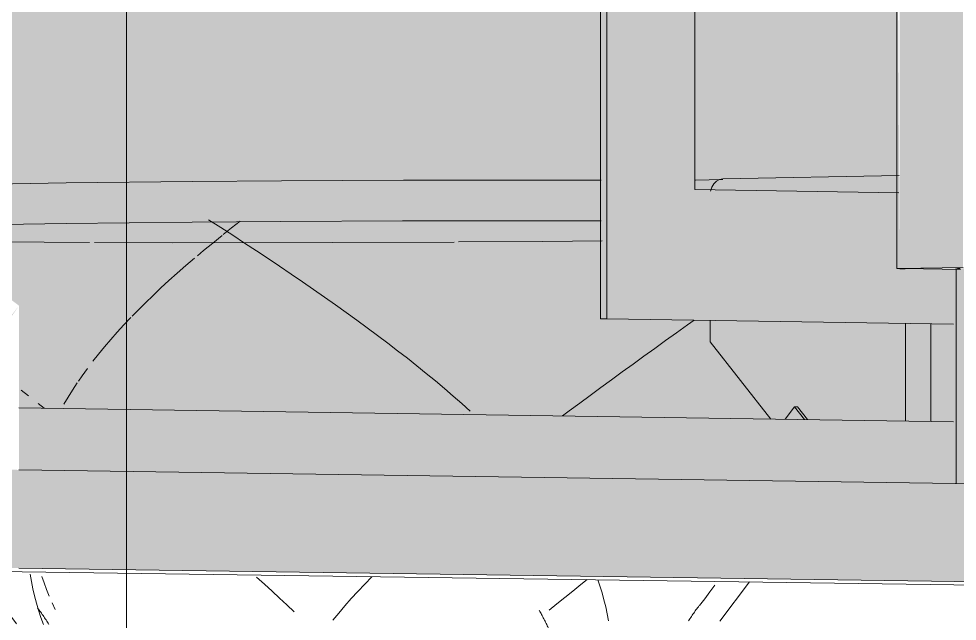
# Model space of a CAD drawing. Header units: inches. Extents: x 31156 to 31160, y -65 to 66.
# Drawn here: x 31157.67483 to 31157.68074, y 66.01947 to 66.02326 of the extents above; entities that cross this region are included whole.
import ezdxf

# ---------------------------------------------------------------- set-up
doc = ezdxf.new("R2010")
doc.units = ezdxf.units.IN
doc.header["$MEASUREMENT"] = 0
for name, color, linetype, lineweight in [('A-GLAZ-CURT', 52, 'Continuous', 9), ('A-WALL-PATT', 111, 'Continuous', 13), ('Q-SPCQ', 91, 'Continuous', 9)]:
    doc.layers.add(name, color=color, linetype=linetype, lineweight=lineweight)

# ---------------------------------------------------------------- blocks, each defined once
blk = doc.blocks.new('FP_36-Looking North West')
at = {"layer": 'Q-SPCQ'}
for p, q in [((-3322.5750736, 66.0195611), (-3322.5750786, 66.0195545)), ((-3322.5750686, 66.0195677), (-3322.5750736, 66.0195611)), ((-3322.5751125, 66.0195068), (-3322.5751173, 66.0194998)), ((-3322.5751078, 66.0195137), (-3322.5751125, 66.0195068)), ((-3322.575103, 66.0195206), (-3322.5751078, 66.0195137)), ((-3322.5750982, 66.0195275), (-3322.575103, 66.0195206)), ((-3322.5750934, 66.0195343), (-3322.5750982, 66.0195275)), ((-3322.5750885, 66.0195411), (-3322.5750934, 66.0195343)), ((-3322.5750836, 66.0195478), (-3322.5750885, 66.0195411)), ((-3322.5750786, 66.0195545), (-3322.5750836, 66.0195478)), ((-3322.5751312, 66.0194786), (-3322.5751357, 66.0194714)), ((-3322.5751266, 66.0194857), (-3322.5751312, 66.0194786)), ((-3322.5751219, 66.0194928), (-3322.5751266, 66.0194857)), ((-3322.5751173, 66.0194998), (-3322.5751219, 66.0194928))]:
    blk.add_line(p, q, dxfattribs=at)
blk = doc.blocks.new('FP_37-Looking North West')
at = {"layer": 'Q-SPCQ'}
for p, q in [((-3322.5792369, 66.0195526), (-3322.579232, 66.019546)), ((-3322.579232, 66.019546), (-3322.579227, 66.0195394)), ((-3322.579227, 66.0195394), (-3322.5792221, 66.0195328)), ((-3322.5792221, 66.0195328), (-3322.5792172, 66.0195261)), ((-3322.5792172, 66.0195261), (-3322.5792124, 66.0195194)), ((-3322.5792124, 66.0195194), (-3322.5792076, 66.0195126)), ((-3322.5792076, 66.0195126), (-3322.5792028, 66.0195058)), ((-3322.5792028, 66.0195058), (-3322.579198, 66.0194989)), ((-3322.576076, 66.0195385), (-3322.5760723, 66.0195318)), ((-3322.5760723, 66.0195318), (-3322.5760686, 66.0195251)), ((-3322.5760686, 66.0195251), (-3322.576065, 66.0195184)), ((-3322.576065, 66.0195184), (-3322.5760614, 66.0195116)), ((-3322.5760614, 66.0195116), (-3322.5760577, 66.0195048)), ((-3322.5760577, 66.0195048), (-3322.5760541, 66.0194979)), ((-3322.579198, 66.0194989), (-3322.5791933, 66.019492)), ((-3322.5791933, 66.019492), (-3322.5791886, 66.0194851)), ((-3322.5791886, 66.0194851), (-3322.579184, 66.0194781)), ((-3322.579184, 66.0194781), (-3322.5791794, 66.019471)), ((-3322.5791794, 66.019471), (-3322.5791748, 66.019464)), ((-3322.5791748, 66.019464), (-3322.5791703, 66.0194568)), ((-3322.5791703, 66.0194568), (-3322.5791658, 66.0194497)), ((-3322.5760541, 66.0194979), (-3322.5760505, 66.019491)), ((-3322.5760505, 66.019491), (-3322.576047, 66.019484)), ((-3322.576047, 66.019484), (-3322.5760434, 66.019477)), ((-3322.5760434, 66.019477), (-3322.5760398, 66.01947)), ((-3322.5760398, 66.01947), (-3322.5760363, 66.0194629)), ((-3322.5760363, 66.0194629), (-3322.5760328, 66.0194557)), ((-3322.5760328, 66.0194557), (-3322.5760292, 66.0194486)), ((-3322.5760292, 66.0194486), (-3322.5760257, 66.0194413)), ((-3322.5760257, 66.0194413), (-3322.5760222, 66.0194341)), ((-3322.5760222, 66.0194341), (-3322.5760187, 66.0194267)), ((-3322.5760187, 66.0194267), (-3322.5760151, 66.0194194)), ((-3322.5760151, 66.0194194), (-3322.5760116, 66.019412)), ((-3322.5760116, 66.019412), (-3322.5760081, 66.0194046)), ((-3322.5760081, 66.0194046), (-3322.5760046, 66.0193971)), ((-3322.5760046, 66.0193971), (-3322.5760011, 66.0193896)), ((-3322.5760011, 66.0193896), (-3322.5759976, 66.0193821)), ((-3322.5759976, 66.0193821), (-3322.5759941, 66.0193745)), ((-3322.5759941, 66.0193745), (-3322.5759906, 66.0193669)), ((-3322.5759906, 66.0193669), (-3322.5759871, 66.0193592)), ((-3322.5759871, 66.0193592), (-3322.5759836, 66.0193516)), ((-3322.5759836, 66.0193516), (-3322.5759801, 66.0193438)), ((-3322.5759801, 66.0193438), (-3322.5759766, 66.0193361)), ((-3322.5759766, 66.0193361), (-3322.575973, 66.0193283)), ((-3322.575973, 66.0193283), (-3322.5759695, 66.0193205)), ((-3322.5759695, 66.0193205), (-3322.575966, 66.0193126)), ((-3322.575966, 66.0193126), (-3322.5759624, 66.0193048)), ((-3322.5759624, 66.0193048), (-3322.5759589, 66.0192968)), ((-3322.5759589, 66.0192968), (-3322.5759553, 66.0192889)), ((-3322.5759553, 66.0192889), (-3322.5759517, 66.0192809)), ((-3322.5759517, 66.0192809), (-3322.5759481, 66.0192729)), ((-3322.5759481, 66.0192729), (-3322.5759445, 66.0192649)), ((-3322.5759445, 66.0192649), (-3322.5759409, 66.0192569)), ((-3322.5759409, 66.0192569), (-3322.5759373, 66.0192488)), ((-3322.5759373, 66.0192488), (-3322.5759337, 66.0192407)), ((-3322.5759337, 66.0192407), (-3322.57593, 66.0192325)), ((-3322.57593, 66.0192325), (-3322.5759263, 66.0192244)), ((-3322.5759263, 66.0192244), (-3322.5759226, 66.0192162)), ((-3322.5759226, 66.0192162), (-3322.5759189, 66.019208)), ((-3322.5759189, 66.019208), (-3322.5759152, 66.0191998)), ((-3322.5759152, 66.0191998), (-3322.5759115, 66.0191915)), ((-3322.5759115, 66.0191915), (-3322.5759077, 66.0191833)), ((-3322.5759077, 66.0191833), (-3322.5759039, 66.019175))]:
    blk.add_line(p, q, dxfattribs=at)
blk = doc.blocks.new('FP_38-Looking North West')
at = {"layer": 'Q-SPCQ'}
for p, q in [((-3322.5749688, 66.0196971), (-3322.5750005, 66.0196541)), ((-3322.5750005, 66.0196541), (-3322.5750331, 66.0196111)), ((-3322.5750331, 66.0196111), (-3322.5750666, 66.0195682))]:
    blk.add_line(p, q, dxfattribs=at)
blk = doc.blocks.new('FP_39-Looking North West')
at = {"layer": 'Q-SPCQ'}
for p, q in [((-3322.5779604, 66.0219883), (-3322.5780143, 66.0219465)), ((-3322.5780143, 66.0219465), (-3322.5780677, 66.0219043)), ((-3322.5780746, 66.0218988), (-3322.5781337, 66.0218513)), ((-3322.5781337, 66.0218513), (-3322.5781915, 66.0218038)), ((-3322.5782479, 66.0217566), (-3322.5783031, 66.0217094)), ((-3322.5781915, 66.0218038), (-3322.57823, 66.0217716)), ((-3322.5783031, 66.0217094), (-3322.5783568, 66.0216623)), ((-3322.5783568, 66.0216623), (-3322.5784092, 66.0216154)), ((-3322.5784092, 66.0216154), (-3322.5784602, 66.0215686)), ((-3322.5785097, 66.0215219), (-3322.5785579, 66.0214753)), ((-3322.5784602, 66.0215686), (-3322.5785097, 66.0215219)), ((-3322.5785579, 66.0214753), (-3322.5786045, 66.0214288)), ((-3322.5786045, 66.0214288), (-3322.5786405, 66.0213919)), ((-3322.5786933, 66.0213363), (-3322.5787355, 66.0212902)), ((-3322.5786497, 66.0213825), (-3322.5786933, 66.0213363)), ((-3322.5787355, 66.0212902), (-3322.5787761, 66.0212442)), ((-3322.5787761, 66.0212442), (-3322.5788152, 66.0211983)), ((-3322.5788152, 66.0211983), (-3322.5788527, 66.0211526)), ((-3322.5788527, 66.0211526), (-3322.5788887, 66.021107)), ((-3322.5789231, 66.0210615), (-3322.5789559, 66.0210161)), ((-3322.5789559, 66.0210161), (-3322.5789799, 66.0209813)), ((-3322.5793414, 66.0209245), (-3322.5792951, 66.0208883)), ((-3322.5790167, 66.0209257), (-3322.5790446, 66.0208807)), ((-3322.5789871, 66.0209708), (-3322.5790167, 66.0209257)), ((-3322.5790446, 66.0208807), (-3322.579071, 66.0208358)), ((-3322.579234, 66.0208408), (-3322.5791966, 66.0208119)), ((-3322.5792101, 66.0197522), (-3322.579196, 66.0197105)), ((-3322.5778574, 66.0197461), (-3322.577808, 66.0197024)), ((-3322.579196, 66.0197105), (-3322.5791805, 66.0196688)), ((-3322.577808, 66.0197024), (-3322.5777596, 66.0196588)), ((-3322.5758142, 66.0197004), (-3322.5758647, 66.0196599)), ((-3322.5757752, 66.0197315), (-3322.5758142, 66.0197004)), ((-3322.5791805, 66.0196688), (-3322.5791636, 66.0196272)), ((-3322.5777596, 66.0196588), (-3322.5777121, 66.0196154)), ((-3322.5759148, 66.0196195), (-3322.5759643, 66.0195794)), ((-3322.5758647, 66.0196599), (-3322.5759148, 66.0196195)), ((-3322.5791455, 66.0195858), (-3322.579126, 66.0195445)), ((-3322.5777121, 66.0196154), (-3322.5776657, 66.0195722)), ((-3322.5776657, 66.0195722), (-3322.5776203, 66.0195291)), ((-3322.5759643, 66.0195794), (-3322.5760134, 66.0195393))]:
    blk.add_line(p, q, dxfattribs=at)
blk = doc.blocks.new('FP_40-Looking North West')
at = {"layer": 'Q-SPCQ'}
for p, q in [((-3322.5781593, 66.0219986), (-3322.5780833, 66.0219495)), ((-3322.5780833, 66.0219495), (-3322.5780078, 66.0219004)), ((-3322.5780078, 66.0219004), (-3322.577933, 66.0218515)), ((-3322.577933, 66.0218515), (-3322.5778587, 66.0218026)), ((-3322.5778587, 66.0218026), (-3322.5777852, 66.0217537)), ((-3322.5777852, 66.0217537), (-3322.5777123, 66.021705)), ((-3322.5777123, 66.021705), (-3322.5776402, 66.0216563)), ((-3322.5776402, 66.0216563), (-3322.5775689, 66.0216077)), ((-3322.5775689, 66.0216077), (-3322.5774984, 66.0215591)), ((-3322.5774984, 66.0215591), (-3322.5774288, 66.0215107)), ((-3322.5774288, 66.0215107), (-3322.57736, 66.0214623)), ((-3322.57736, 66.0214623), (-3322.5772923, 66.0214139)), ((-3322.5772923, 66.0214139), (-3322.5772254, 66.0213657)), ((-3322.5772254, 66.0213657), (-3322.5771596, 66.0213176)), ((-3322.5751417, 66.0213364), (-3322.5752107, 66.0212867)), ((-3322.5751001, 66.0213664), (-3322.5751417, 66.0213364)), ((-3322.5771596, 66.0213176), (-3322.5770948, 66.0212695)), ((-3322.5752107, 66.0212867), (-3322.5752796, 66.021237)), ((-3322.5770948, 66.0212695), (-3322.5770311, 66.0212215)), ((-3322.5770311, 66.0212215), (-3322.5769685, 66.0211736)), ((-3322.5752796, 66.021237), (-3322.5753483, 66.0211875)), ((-3322.5769685, 66.0211736), (-3322.5769071, 66.0211258)), ((-3322.5753483, 66.0211875), (-3322.5754169, 66.021138)), ((-3322.5769071, 66.0211258), (-3322.5768468, 66.021078)), ((-3322.5754169, 66.021138), (-3322.5754851, 66.0210886)), ((-3322.5768468, 66.021078), (-3322.5767877, 66.0210304)), ((-3322.5755531, 66.0210394), (-3322.5756207, 66.0209902)), ((-3322.5754851, 66.0210886), (-3322.5755531, 66.0210394)), ((-3322.5767877, 66.0210304), (-3322.5767298, 66.0209828)), ((-3322.5767298, 66.0209828), (-3322.5766732, 66.0209354)), ((-3322.5756207, 66.0209902), (-3322.5756879, 66.0209411)), ((-3322.5766732, 66.0209354), (-3322.5766178, 66.020888)), ((-3322.5756879, 66.0209411), (-3322.5757548, 66.0208921)), ((-3322.5766178, 66.020888), (-3322.5765638, 66.0208407)), ((-3322.5757548, 66.0208921), (-3322.5758211, 66.0208432)), ((-3322.5765638, 66.0208407), (-3322.5765111, 66.0207935)), ((-3322.5758211, 66.0208432), (-3322.575887, 66.0207944)), ((-3322.575887, 66.0207944), (-3322.5759299, 66.0207625)), ((-3322.577132, 66.0197498), (-3322.5771762, 66.0197037)), ((-3322.5771762, 66.0197037), (-3322.5772191, 66.0196578)), ((-3322.5757078, 66.0197303), (-3322.5756947, 66.0196933)), ((-3322.5756947, 66.0196933), (-3322.5756806, 66.019649)), ((-3322.5749378, 66.0194696), (-3322.5747517, 66.0197167)), ((-3322.5772191, 66.0196578), (-3322.5772607, 66.019612)), ((-3322.5756806, 66.019649), (-3322.5756682, 66.0196048)), ((-3322.5773009, 66.0195664), (-3322.5773398, 66.0195209)), ((-3322.5772607, 66.019612), (-3322.5773009, 66.0195664)), ((-3322.5756682, 66.0196048), (-3322.5756574, 66.0195607)), ((-3322.5756574, 66.0195607), (-3322.5756482, 66.0195167)), ((-3322.5773398, 66.0195209), (-3322.5773773, 66.0194755)), ((-3322.5756482, 66.0195167), (-3322.5756406, 66.0194729))]:
    blk.add_line(p, q, dxfattribs=at)
blk = doc.blocks.new('FP_41-Looking North West')
at = {"layer": 'Q-SPCQ'}
for p, q in [((-3322.580455, 66.0209847), (-3322.5805532, 66.0211411)), ((-3322.57937, 66.0194536), (-3322.5796217, 66.0197861)), ((-3322.5792833, 66.0197658), (-3322.5792757, 66.01972)), ((-3322.5792757, 66.01972), (-3322.5792667, 66.0196744)), ((-3322.5792667, 66.0196744), (-3322.5792562, 66.0196289)), ((-3322.5792562, 66.0196289), (-3322.5792443, 66.0195836)), ((-3322.5792443, 66.0195836), (-3322.5792309, 66.0195385)), ((-3322.5792309, 66.0195385), (-3322.5792162, 66.0194935)), ((-3322.5792162, 66.0194935), (-3322.5792001, 66.0194487))]:
    blk.add_line(p, q, dxfattribs=at)
blk = doc.blocks.new('FP_54-Looking North West')
at = {"layer": 'A-WALL-PATT', "lineweight": 9}
blk.add_line((-3322.5786768, 65.964903), (-3322.5786768, 66.1481378), dxfattribs=at)

msp = doc.modelspace()

# ---------------------------------------------------------------- hatches: boundary and pattern name
at = {"layer": 'Q-SPCQ', "lineweight": 5}
for points in [[(31157.6803786, 66.0216908), (31157.6807774, 66.0216984), (31157.6807774, 66.0387894), (31157.6803786, 66.0387759), (31157.6803786, 66.0245077)], [(31157.6784931, 66.0213737), (31157.6785328, 66.0213744), (31157.6785328, 66.0287733), (31157.6784931, 66.0287723), (31157.6784931, 66.0245079)], [(31157.6803606, 66.0216901), (31157.6803786, 66.0216908), (31157.6803606, 66.0245077)], [(31157.6743641, 66.0220922), (31157.6777466, 66.0221225), (31157.6784969, 66.0221467), (31157.678497, 66.0222334), (31157.6781304, 66.0222305), (31157.6773879, 66.0222474), (31157.6748367, 66.0222122), (31157.6744075, 66.0222023), (31157.6743671, 66.0221253)], [(31157.6803651, 66.0221674), (31157.6803651, 66.0222733), (31157.6790919, 66.0222485), (31157.6790919, 66.022188), (31157.6791403, 66.0221872)], [(31157.6744284, 66.0219677), (31157.674966, 66.0219906), (31157.6754876, 66.0219797), (31157.6763441, 66.0220192), (31157.6777232, 66.0220254), (31157.6784887, 66.022028), (31157.678497, 66.0220278), (31157.6784969, 66.0221216), (31157.6744875, 66.0220942), (31157.6743641, 66.0220922), (31157.6743895, 66.0220014), (31157.6744075, 66.0219808)], [(31157.6758467, 66.0218535), (31157.6782, 66.0218655), (31157.6785037, 66.0218786), (31157.6785035, 66.0219943), (31157.6741973, 66.0219442), (31157.6742997, 66.0218672), (31157.6748425, 66.0218698), (31157.6755904, 66.0218609)], [(31157.6807607, 66.0216849), (31157.6807607, 66.0216981), (31157.6807133, 66.0216856)], [(31157.6807335, 66.0203367), (31157.6807168, 66.0216859), (31157.6805742, 66.0216851), (31157.6805742, 66.020339), (31157.6807168, 66.0203369)], [(31157.6805742, 66.0207275), (31157.6805742, 66.0213418), (31157.6804152, 66.0213388), (31157.6804152, 66.0207299)], [(31157.6807338, 66.0207251), (31157.6807171, 66.0213396), (31157.6806922, 66.02134), (31157.6807171, 66.0207254)], [(31157.6808127, 66.0203355), (31157.6807812, 66.0213399), (31157.6807332, 66.0213407), (31157.6807332, 66.0203367)], [(31157.6797794, 66.0207395), (31157.6797162, 66.0208198), (31157.6796563, 66.0207413)]]:
    msp.add_hatch(color=256, dxfattribs=at).paths.add_polyline_path(points, flags=0)
h = msp.add_hatch(color=256, dxfattribs=at)
h.paths.add_polyline_path([(31157.6924228, 66.0195546), (31157.6924228, 66.035992), (31157.6920136, 66.0349778), (31157.6920136, 66.0201717), (31157.6729272, 66.0204507), (31157.6729272, 66.0365634), (31157.6732946, 66.0365841), (31157.6735255, 66.0366345), (31157.6735255, 66.0366778), (31157.6740438, 66.0366653), (31157.6740748, 66.0366234), (31157.6741476, 66.0366982), (31157.6741475, 66.0367756), (31157.6741037, 66.0367741), (31157.6741037, 66.0371518), (31157.6725064, 66.0371943), (31157.6725064, 66.0198369), (31157.6916625, 66.0195654)], flags=0)
h.paths.add_polyline_path([(31157.690791, 66.0361381), (31157.690791, 66.0361484), (31157.6886248, 66.0362036), (31157.6886248, 66.0361531), (31157.6907393, 66.0361278), (31157.6907519, 66.0361303)], flags=0)
h.paths.add_polyline_path([(31157.6847768, 66.0362537), (31157.6847768, 66.0363059), (31157.6819532, 66.0363798), (31157.6819537, 66.0363274), (31157.6837655, 66.0362801)], flags=0)
h.paths.add_polyline_path([(31157.6803627, 66.036369), (31157.6803627, 66.0364214), (31157.6759835, 66.036536), (31157.6759835, 66.0364945), (31157.6763368, 66.0364742), (31157.6800731, 66.0363766)], flags=0)
at = {"layer": 'Q-SPCQ', "lineweight": 5, "transparency": 33554496}
h = msp.add_hatch(color=256, dxfattribs=at)
h.paths.add_polyline_path([(31157.6748284, 66.0214572), (31157.6745293, 66.0210691), (31157.6744922, 66.0211244), (31157.6744786, 66.0211272), (31157.6730814, 66.0211483), (31157.6730136, 66.0212223), (31157.6729377, 66.0212072), (31157.6729282, 66.0211829), (31157.6729403, 66.0209373), (31157.6730175, 66.0209222), (31157.6730814, 66.0209934), (31157.6745157, 66.0209945), (31157.6746036, 66.0211272)], flags=0)
h.paths.add_polyline_path([(31157.690239, 66.0201977), (31157.690241, 66.0212193), (31157.6912962, 66.0219901), (31157.6912962, 66.0331971), (31157.6897429, 66.0292772), (31157.6897961, 66.0292572), (31157.6898263, 66.0290823), (31157.689788, 66.0289152), (31157.6897334, 66.0289085), (31157.6896346, 66.0287814), (31157.6893745, 66.028647), (31157.6891123, 66.0287012), (31157.6890154, 66.0287196), (31157.6886788, 66.0287012), (31157.6886724, 66.0267043), (31157.6886259, 66.0266994), (31157.6886259, 66.0263885), (31157.6888913, 66.0263902), (31157.6888913, 66.0255655), (31157.6879866, 66.0255413), (31157.6880129, 66.023408), (31157.6880393, 66.0234026), (31157.6880129, 66.0216615), (31157.6875786, 66.021653), (31157.6875582, 66.0205908), (31157.6872847, 66.0205729), (31157.6854184, 66.0205598), (31157.6847778, 66.0205892), (31157.6847778, 66.0216739), (31157.6846715, 66.0216462), (31157.6846715, 66.0216228), (31157.6846024, 66.0215213), (31157.6838205, 66.0215198), (31157.6824734, 66.0207427), (31157.6824734, 66.0212422), (31157.681609, 66.0207426), (31157.681609, 66.0217234), (31157.6812163, 66.0217295), (31157.6811982, 66.0216936), (31157.6803637, 66.0216909), (31157.6803637, 66.0363275), (31157.6748284, 66.0364548), (31157.6748284, 66.0354869), (31157.6729282, 66.0341336), (31157.6729377, 66.0228808), (31157.6748284, 66.0214572), (31157.6748284, 66.020423), (31157.6894741, 66.0202089)], flags=0)
h.paths.add_polyline_path([(31157.6912962, 66.02072), (31157.6912962, 66.0208729), (31157.6906244, 66.0208607), (31157.6905844, 66.0208266), (31157.6906607, 66.0207296)], flags=0)
h.paths.add_polyline_path([(31157.6847778, 66.0233594), (31157.6847731, 66.0258151), (31157.6846625, 66.0258294), (31157.6846504, 66.0258573), (31157.684576, 66.0258627), (31157.6845745, 66.0259481), (31157.6846828, 66.0260252), (31157.6847778, 66.0260439), (31157.6847778, 66.0282214), (31157.683578, 66.0282213), (31157.6834742, 66.0282501), (31157.6834742, 66.0290452), (31157.683834, 66.0290727), (31157.6819475, 66.0325429), (31157.681978, 66.0326389), (31157.6819976, 66.0326223), (31157.6839621, 66.0290577), (31157.6847778, 66.0290728), (31157.6847778, 66.0337604), (31157.6819008, 66.0338), (31157.6819213, 66.0234044), (31157.6821081, 66.0234044), (31157.6847666, 66.0233596)], flags=0)
h.paths.add_polyline_path([(31157.6889394, 66.0294571), (31157.6909802, 66.0345193), (31157.690239, 66.035091), (31157.690239, 66.0360697), (31157.6886259, 66.0361077), (31157.6886357, 66.0295937), (31157.6886788, 66.0295886), (31157.6887013, 66.0294597), (31157.6889247, 66.0294592)], flags=0)
h.paths.add_polyline_path([(31157.6847778, 66.0352985), (31157.6847778, 66.0362123), (31157.6819542, 66.03628), (31157.6819548, 66.0353704), (31157.6829059, 66.0353462)], flags=0)
h.paths.add_polyline_path([(31157.6729903, 66.0357918), (31157.6730647, 66.0358353), (31157.6730814, 66.0358669), (31157.6731481, 66.0358922), (31157.6731481, 66.0360156), (31157.673072, 66.0360401), (31157.6730111, 66.0360971), (31157.6729377, 66.0360823), (31157.6729282, 66.0360401), (31157.6729441, 66.0358099), (31157.6729695, 66.0357964)], flags=0)
at = {"layer": 'Q-SPCQ', "lineweight": 5}
h = msp.add_hatch(color=256, dxfattribs=at)
h.paths.add_polyline_path([(31157.6902392, 66.0201977), (31157.6902392, 66.0205835), (31157.6875788, 66.0206231), (31157.6875584, 66.0205908), (31157.6872849, 66.0205729), (31157.6854186, 66.0205599), (31157.6847781, 66.0205892), (31157.6847781, 66.0206648), (31157.6833023, 66.0206868), (31157.6833023, 66.0202991), (31157.6894744, 66.0202089)], flags=0)
h.paths.add_polyline_path([(31157.6807334, 66.0203367), (31157.6807167, 66.0207253), (31157.6748286, 66.020813), (31157.6748286, 66.020423), (31157.6807167, 66.0203369)], flags=0)
h.paths.add_polyline_path([(31157.6912965, 66.02072), (31157.6912965, 66.020873), (31157.6910635, 66.0208619), (31157.6910635, 66.0207235)], flags=0)
h.paths.add_polyline_path([(31157.6847781, 66.0212786), (31157.6847781, 66.0216739), (31157.6846717, 66.0216462), (31157.6846717, 66.0216229), (31157.6846027, 66.0215213), (31157.6837622, 66.0214845), (31157.6834541, 66.0212989), (31157.6840046, 66.0212905)], flags=0)
h.paths.add_polyline_path([(31157.6807334, 66.0213407), (31157.6807167, 66.0216859), (31157.6803639, 66.0216909), (31157.6803639, 66.0221674), (31157.6790884, 66.0221877), (31157.6790884, 66.02794), (31157.6803639, 66.0279144), (31157.6803639, 66.0287355), (31157.6785328, 66.0287733), (31157.6785328, 66.0213744), (31157.6807167, 66.0213409)], flags=0)
h.paths.add_polyline_path([(31157.6910635, 66.0218199), (31157.6912965, 66.0219901), (31157.6912965, 66.0331971), (31157.6910635, 66.0326196), (31157.6910635, 66.0227868)], flags=0)
h.paths.add_polyline_path([(31157.6847781, 66.0233594), (31157.6847733, 66.0258152), (31157.6846628, 66.0258294), (31157.6846507, 66.0258574), (31157.6846199, 66.0258505), (31157.6846199, 66.0233621), (31157.6847669, 66.0233596)], flags=0)
h.paths.add_polyline_path([(31157.6846199, 66.0259959), (31157.684683, 66.0260252), (31157.6847781, 66.026044), (31157.6847781, 66.0282214), (31157.6835782, 66.0282213), (31157.6834744, 66.0282501), (31157.6834715, 66.0286713), (31157.681901, 66.0287037), (31157.681901, 66.0278836), (31157.6846199, 66.0278291), (31157.6846199, 66.0260201)], flags=0)
h.paths.add_polyline_path([(31157.6902392, 66.0356644), (31157.6902392, 66.0360697), (31157.6886261, 66.0361078), (31157.6886261, 66.0357061), (31157.6894796, 66.035684)], flags=0)
h.paths.add_polyline_path([(31157.6847781, 66.0358054), (31157.6847781, 66.0362123), (31157.6819544, 66.03628), (31157.681955, 66.0358783), (31157.6829061, 66.0358537)], flags=0)
h.paths.add_polyline_path([(31157.6803639, 66.0359193), (31157.6803639, 66.0363275), (31157.6748286, 66.0364549), (31157.6748286, 66.0360622), (31157.6802338, 66.0359227)], flags=0)
h = msp.add_hatch(color=256, dxfattribs=at)
h.paths.add_polyline_path([(31157.6804157, 66.0207299), (31157.6804157, 66.0213443), (31157.679184, 66.0213634), (31157.679184, 66.0212296), (31157.6795663, 66.0207427)], flags=0)
h.paths.add_polyline_path([(31157.6803649, 66.0221674), (31157.6803649, 66.0222769), (31157.6792633, 66.0222555), (31157.6792103, 66.022186), (31157.6792579, 66.0221853)], flags=0)
h = msp.add_hatch(color=256, dxfattribs=at)
h.paths.add_polyline_path([(31157.6782192, 66.021992), (31157.6784887, 66.022028), (31157.6777232, 66.0220254), (31157.6777232, 66.0220016), (31157.6780563, 66.0219951)], flags=0)
h.paths.add_polyline_path([(31157.677664, 66.0220027), (31157.6776746, 66.0220239), (31157.677256, 66.0220106)], flags=0)

# ---------------------------------------------------------------- linework, layer by layer
at = {"layer": 'Q-SPCQ'}
for p, q in [((31157.6803603, 66.0216901), (31157.6803603, 66.0364375)), ((31157.6784931, 66.0287723), (31157.6784931, 66.0213737)), ((31157.6784931, 66.0213737), (31157.6784931, 66.0287723)), ((31157.6785328, 66.0287733), (31157.6785328, 66.0213744)), ((31157.6785328, 66.0287733), (31157.6785328, 66.0213744)), ((31157.6790884, 66.0221877), (31157.6790884, 66.02794)), ((31157.6790884, 66.0221877), (31157.6790884, 66.02794)), ((31157.6790919, 66.0222485), (31157.6792635, 66.0222518)), ((31157.6803741, 66.0222771), (31157.6792633, 66.0222555)), ((31157.6803731, 66.0221672), (31157.6790884, 66.0221877)), ((31157.6803731, 66.0221672), (31157.6790884, 66.0221877)), ((31157.6781302, 66.0218622), (31157.6785034, 66.0218664)), ((31157.6775976, 66.0218581), (31157.6781302, 66.0218622)), ((31157.6807774, 66.0216984), (31157.6803786, 66.0216908)), ((31157.6803787, 66.0216895), (31157.6804134, 66.0216889)), ((31157.6807607, 66.0216849), (31157.6804133, 66.0216903)), ((31157.6807332, 66.0203367), (31157.6807332, 66.0216856)), ((31157.6784931, 66.0213737), (31157.6785328, 66.0213744)), ((31157.6785328, 66.0213744), (31157.6784931, 66.0213737)), ((31157.6785328, 66.0213744), (31157.6807167, 66.0213409)), ((31157.6785328, 66.0213744), (31157.6807167, 66.0213409)), ((31157.679184, 66.0213647), (31157.679184, 66.0212296)), ((31157.6804152, 66.0213456), (31157.6804152, 66.0207299)), ((31157.6805742, 66.0213431), (31157.6805742, 66.0207275)), ((31157.679184, 66.0212296), (31157.6795663, 66.0207427)), ((31157.6807167, 66.0207253), (31157.6748286, 66.020813)), ((31157.6807167, 66.0207253), (31157.6748286, 66.020813)), ((31157.6796563, 66.0207413), (31157.6797162, 66.0208198)), ((31157.6797162, 66.0208198), (31157.6797336, 66.0208196)), ((31157.6797794, 66.0207395), (31157.6797162, 66.0208198)), ((31157.6797967, 66.0207392), (31157.6797336, 66.0208196)), ((31157.6902379, 66.0201976), (31157.6748273, 66.0204229)), ((31157.6917056, 66.0195425), (31157.6717914, 66.0198244)), ((31157.6748273, 66.019804), (31157.6902379, 66.0195856))]:
    msp.add_line(p, q, dxfattribs=at)
for points in [[(31157.6772523, 66.0222472, 0), (31157.6764832, 66.0222434, 0), (31157.6759216, 66.022239, 0), (31157.6751256, 66.0222299, 0), (31157.6744485, 66.0222187, 0)], [(31157.6784968, 66.0222472, 0), (31157.6782683, 66.0222479, 0), (31157.6772523, 66.0222472, 0)], [(31157.6792633, 66.0222555, 0), (31157.6792428, 66.0222516, 0), (31157.6792236, 66.022241, 0), (31157.6792072, 66.0222244, 0), (31157.6791946, 66.0222029, 0), (31157.6791867, 66.0221781, 0)], [(31157.6784968, 66.0219911, 0), (31157.678258, 66.0219919, 0), (31157.6772452, 66.0219911, 0), (31157.6764788, 66.0219874, 0), (31157.6759194, 66.021983, 0), (31157.6751265, 66.021974, 0), (31157.6744526, 66.021963, 0)], [(31157.6743042, 66.0218636, 0), (31157.6744134, 66.0218619, 0), (31157.675273, 66.0218552, 0)], [(31157.6753035, 66.0218551, 0), (31157.6757973, 66.0218535, 0), (31157.676807, 66.0218542, 0), (31157.6775714, 66.0218579, 0)], [(31157.6803786, 66.0216908, 0), (31157.6803695, 66.0216906, 0), (31157.6803633, 66.0216904, 0), (31157.6803606, 66.0216901, 0), (31157.6803605, 66.0216901, 0)]]:
    msp.add_polyline3d(points, dxfattribs=at)

# ---------------------------------------------------------------- block references
at = {"layer": 'A-GLAZ-CURT'}
msp.add_blockref('FP_54-Looking North West', (34480.2541831, 0), dxfattribs=at)
at = {"layer": 'Q-SPCQ'}
for name in ['FP_39-Looking North West', 'FP_40-Looking North West', 'FP_41-Looking North West', 'FP_38-Looking North West', 'FP_36-Looking North West', 'FP_37-Looking North West']:
    msp.add_blockref(name, (34480.2541831, 0), dxfattribs=at)

doc.saveas('drawing.dxf')
